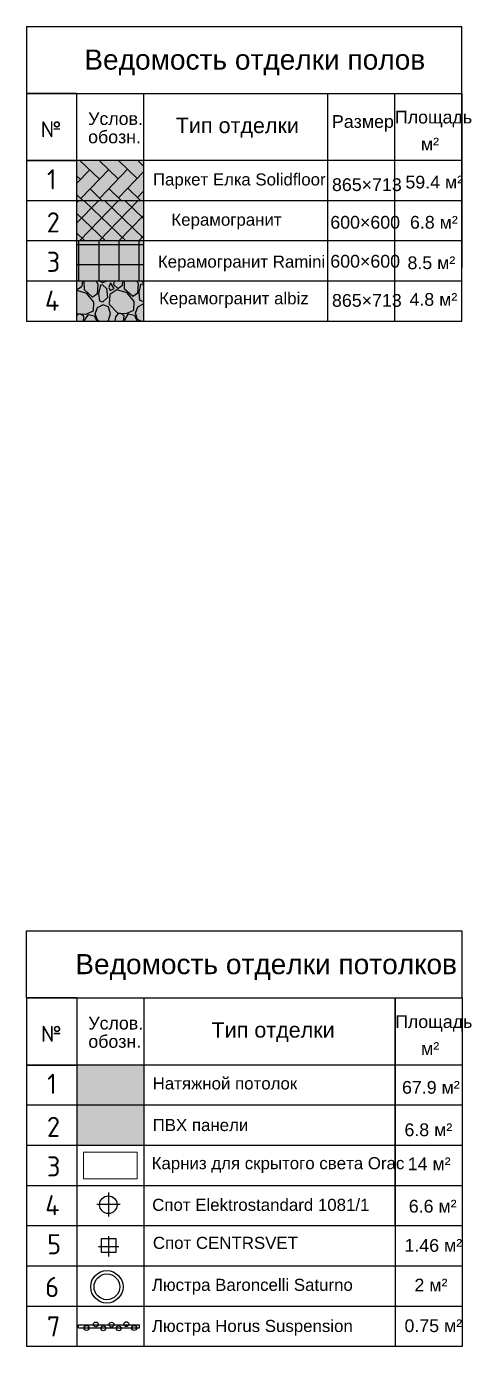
# Model space of a CAD drawing. Header units: millimetres. Extents: x -178199094 to 13669908, y -30538122 to 6091408.
# Drawn here: x 6887589 to 6894234, y 327354 to 347047 of the extents above; entities that cross this region are included whole.
import ezdxf

# ---------------------------------------------------------------- set-up
doc = ezdxf.new("R2010")
doc.units = ezdxf.units.MM
doc.styles.get("Standard").update_dxf_attribs({"font": 'arial.ttf'})
doc.styles.add('{18b73a54-fa43-428c-adcb-c1c7bbdf2c84}', font='Simplex.shx')

msp = doc.modelspace()

# ---------------------------------------------------------------- hatches: boundary and pattern name
at = {"true_color": 0xd8d8da}
h = msp.add_hatch(color=254, dxfattribs=at)
h.dxf.hatch_style = 1
h.paths.add_polyline_path([(6889339.4994, 343246.52606), (6888339.4994, 343246.52606), (6888339.4994, 342646.52606), (6889339.4994, 342646.52606)])
h.paths.add_polyline_path([(6887720.75754, 345258.79879), (6888128.75754, 345258.79879), (6888128.75754, 345787.8897), (6887720.75754, 345787.8897)], flags=9)
at = {"true_color": 0xcbc9c2}
h = msp.add_hatch(color=9, dxfattribs=at)
h.dxf.hatch_style = 1
h.paths.add_polyline_path([(6889339.4994, 345046.52606), (6888339.4994, 345046.52606), (6888339.4994, 344446.52606), (6889339.4994, 344446.52606)])
at = {"true_color": 0x918c7e}
h = msp.add_hatch(dxfattribs=at)
h.set_pattern_fill('AR-HBONE', color=252, scale=50, angle=91)
h.set_pattern_definition([(136, (6792373.56, 465292.9), (-282.79963, -4.93629), [600, -200]), (226, (6792229.69, 465431.83), (-282.79963, -4.93629), [600, -200])])
h.paths.add_polyline_path([(6889339.4994, 344446.52606), (6889339.4994, 345046.52606), (6888339.4994, 345046.52606), (6888339.4994, 344446.52606)])
at = {"true_color": 0xdcded4}
h = msp.add_hatch(color=254, dxfattribs=at)
h.dxf.hatch_style = 1
h.paths.add_polyline_path([(6888339.4994, 344446.52606), (6888339.4994, 343846.52606), (6889339.4994, 343846.52606), (6889339.4994, 344446.52606)])
at = {"true_color": 0x9a9689}
h = msp.add_hatch(dxfattribs=at)
h.set_pattern_fill('ANSI37', color=252, scale=1700, angle=91)
h.set_pattern_definition([(136, (6792373.56, 465292.9), (-147.6149, -152.8597), []), (226, (6792373.56, 465292.9), (152.8597, -147.6149), [])])
h.paths.add_polyline_path([(6889339.4994, 344446.52606), (6888339.4994, 344446.52606), (6888339.4994, 343846.52606), (6889339.4994, 343846.52606)])
at = {"true_color": 0xdddfdd}
h = msp.add_hatch(color=254, dxfattribs=at)
h.dxf.hatch_style = 1
h.paths.add_polyline_path([(6888339.4994, 343846.52606), (6888339.4994, 343246.52606), (6889339.4994, 343246.52606), (6889339.4994, 343846.52606)])
at = {"true_color": 0xa4a094}
h = msp.add_hatch(dxfattribs=at)
h.set_pattern_fill('NET', color=253, scale=2400)
h.set_pattern_definition([(0, (6792373.56, 465292.9), (0, 300), []), (90, (6792373.56, 465292.9), (-300, 2e-14), [])])
h.paths.add_polyline_path([(6889339.4994, 343846.52606), (6888339.4994, 343846.52606), (6888339.4994, 343246.52606), (6889339.4994, 343246.52606)])
at = {"true_color": 0x9e9e9e}
h = msp.add_hatch(dxfattribs=at)
h.set_pattern_fill('GRAVEL', color=253, scale=600, angle=91)
h.set_pattern_definition([(319.012788, (6791766.11, 465714.365), (5482.949105, -4705.025942), [80.7216, -7991.4528]), (275.96974, (6791827.043, 465661.42), (-725.5659434, 7188.4319613), [138.5208, -13713.5549]), (223.510447, (6791841.45, 465523.65), (6494.280349, 6114.272053), [97.6728, -9669.6196]), (358.27369, (6791995.51, 465292.304), (-12008.6437857, 390.47974), [126.1428, -12488.1348]), (23.833654, (6792121.596, 465288.504), (-7146.546186, -3125.200412), [123.693, -12245.6239]), (88.27369, (6792234.74, 465338.487), (-390.47974, -12008.6437857), [126.1428, -12488.1348]), (128.69424, (6792238.54, 465464.572), (6135.2149411, -7694.0975836), [166.8174, -16514.9091]), (163.255328, (6792134.253, 465594.772), (-13271.289683, 3968.9885547), [157.4928, -15591.793]), (212.429566, (6791983.438, 465640.147), (-7715.0404713, -4935.397707), [126.57, -12530.4439]), (266.23636, (6791876.606, 465572.27), (484.722735, 6609.466232), [144.4992, -7080.4575]), (313.397438, (6791867.121, 465428.084), (6724.6521144, -7083.7175226), [186.8688, -18500.025]), (229.814075, (6791991.14, 465886.32), (-3526.151596, -4262.188983), [63.7806, -6314.3069]), (262.469234, (6791949.987, 465837.593), (1063.688464, 7819.75491), [121.3422, -12012.9068]), (316, (6791934.1, 465717.3), (599.9086, 10.4714), [84.8526, -763.6755]), (294.19859, (6791862.83, 465674.05), (-1252.174453, 2978.600198), [45.6948, -4523.769]), (22.80141, (6791881.56, 465632.37), (-1789.25441, -631.32295), [64.6218, -3166.477]), (121.96376, (6791941.13, 465657.41), (-1231.231566, 1778.782964), [104.9574, -3393.6137]), (252.56505, (6791885.57, 465746.45), (578.96573, 1210.28868), [75.8946, -1821.472]), (107.38954, (6791887.63, 465284.42), (-1904.44029, 5967.671839), [106.32, -10525.707]), (161.346176, (6791855.856, 465385.88), (6640.880563, -2284.448586), [89.1966, -8830.4446]), (24.19859, (6791765.586, 465744.36), (-2978.600198, -1252.174453), [91.389, -4478.0749]), (74.61046, (6791848.945, 465781.82), (-1695.011413, -6030.5005025), [106.32, -10525.707]), (70.443955, (6792259.575, 465290.91), (-1147.460015, -3020.485973), [102.528, -5023.8742]), (25.77514, (6792293.894, 465387.526), (-6546.637569, -3114.728968), [85.9068, -8504.7858]), (157.80141, (6792365.39, 465760.83), (-3020.485973, 1147.460015), [91.389, -4478.0749]), (108.354025, (6792280.774, 465795.36), (2535.7632386, -7756.926247), [100.5786, -9957.2542]), (160.443955, (6792370.52, 465466.876), (3020.485973, -1147.460015), [51.264, -5075.1382]), (192.30993, (6792366.02, 465724.84), (-2389.163025, -641.79439), [30.594, -3028.8177]), (256.96376, (6792336.13, 465718.31), (568.49429, 1810.1973), [123.693, -2350.1704]), (277.009006, (6792308.226, 465597.81), (-704.623056, 5988.614727), [114.63, -11348.354]), (34.69007, (6791995.12, 465658.35), (-1189.34579, -620.8515), [86.5332, -2076.7976]), (84.157227, (6792066.273, 465707.603), (1021.8026885, 10219.3893783), [151.0764, -14956.5376]), (151.945396, (6792081.65, 465857.894), (4241.246095, -2326.334361), [61.7736, -6115.6045]), (181, (6792027.14, 465886.95), (-589.4372, -610.38), [36, -564]), (211.256437, (6792290.44, 465585.496), (4157.474544, 2472.934575), [83.3544, -8252.112]), (139.012788, (6792219.182, 465542.246), (-5482.949105, 4705.025942), [161.4432, -7910.7312]), (91, (6792097.3, 465648.14), (-610.38, 589.4372), [156, -444]), (56.304846, (6792094.593, 465804.11), (4094.645881, 6072.386278), [94.8684, -9391.9646]), (345.054604, (6792147.22, 465883.04), (2410.105912, -558.02284), [87.3612, -4280.7047]), (298.645975, (6792231.63, 465860.512), (6198.0436043, -11293.549286), [142.239, -14081.6845]), (266.426079, (6792299.819, 465735.683), (-463.779847, -7809.283466), [150.4794, -14897.444])])
h.paths.add_polyline_path([(6889339.4994, 343246.52606), (6888339.4994, 343246.52606), (6888339.4994, 342646.52606), (6889339.4994, 342646.52606)])
at = {"true_color": 0xfee3a0}
h = msp.add_hatch(color=41, dxfattribs=at)
h.dxf.hatch_style = 1
h.paths.add_polyline_path([(6889342.62907, 330954.48227), (6889342.62907, 331554.48227), (6888342.62907, 331554.48227), (6888342.62907, 330954.48227)])
at = {"true_color": 0xf8f6b0}
h = msp.add_hatch(color=51, dxfattribs=at)
h.dxf.hatch_style = 1
h.paths.add_polyline_path([(6889342.62907, 330954.48227), (6888342.62907, 330954.48227), (6888342.62907, 330354.48227), (6889342.62907, 330354.48227)])

# ---------------------------------------------------------------- linework, layer by layer
at = {"color": 7}
for p, q in [((6887589.4994, 347046.52606), (6894089.4994, 347046.52606)), ((6887589.4994, 347046.52606), (6887589.4994, 342646.52606)), ((6894089.4994, 342646.52606), (6894089.4994, 347046.52606)), ((6887589.4994, 346046.52606), (6894089.4994, 346046.52606)), ((6887589.4994, 346046.52606), (6887589.4994, 343446.52606)), ((6888339.4994, 346046.52606), (6887589.4994, 346046.52606)), ((6887589.4994, 346046.52606), (6887589.4994, 346046.52606)), ((6887589.4994, 346046.52606), (6887589.4994, 346046.52606)), ((6888339.4994, 346046.52606), (6888339.4994, 346046.52606)), ((6888339.4994, 346046.52606), (6888339.4994, 346046.52606)), ((6888339.4994, 346046.52606), (6888339.4994, 342646.52606)), ((6889339.4994, 346046.52606), (6889339.4994, 342646.52606)), ((6892089.4994, 342646.52606), (6892089.4994, 346046.52606)), ((6893089.4994, 342646.52606), (6893089.4994, 346046.52606)), ((6894089.4994, 346046.52606), (6894089.4994, 343446.52606)), ((6889339.4994, 345546.52606), (6889339.4994, 345546.52606)), ((6894089.4994, 345046.52606), (6887589.4994, 345046.52606)), ((6887589.4994, 345046.52606), (6888339.4994, 345046.52606)), ((6894089.4994, 344446.52606), (6887589.4994, 344446.52606)), ((6894089.4994, 343846.52606), (6887589.4994, 343846.52606)), ((6894089.4994, 343246.52606), (6887589.4994, 343246.52606)), ((6894089.4994, 342646.52606), (6887589.4994, 342646.52606)), ((6887592.62907, 333554.48227), (6894092.62907, 333554.48227)), ((6887592.62907, 332554.48227), (6887592.62907, 333554.48227)), ((6894092.62907, 332554.48227), (6894092.62907, 333554.48227)), ((6887592.62907, 332554.48227), (6894092.62907, 332554.48227)), ((6888342.62907, 332554.48227), (6887592.62907, 332554.48227)), ((6887592.62907, 332554.48227), (6887592.62907, 332554.48227)), ((6887592.62907, 332554.48227), (6887592.62907, 332554.48227)), ((6887592.62907, 332554.48227), (6887592.62907, 327354.48227)), ((6888342.62907, 332554.48227), (6888342.62907, 332554.48227)), ((6888342.62907, 332554.48227), (6888342.62907, 332554.48227)), ((6888342.62907, 332554.48227), (6888342.62907, 327354.48227)), ((6889342.62907, 332554.48227), (6889342.62907, 327354.48227)), ((6893092.62907, 329154.48227), (6893092.62907, 332554.48227)), ((6893092.62907, 332554.48227), (6893092.62907, 327354.48227)), ((6894092.62907, 332554.48227), (6894092.62907, 329954.48227)), ((6894092.62907, 332554.48227), (6894092.62907, 327354.48227)), ((6889342.62907, 332054.48227), (6889342.62907, 332054.48227)), ((6894092.62907, 331554.48227), (6887592.62907, 331554.48227)), ((6887592.62907, 331554.48227), (6888342.62907, 331554.48227)), ((6894092.62907, 330954.48227), (6887592.62907, 330954.48227)), ((6894092.62907, 330354.48227), (6887592.62907, 330354.48227)), ((6894092.62907, 329754.48227), (6887592.62907, 329754.48227)), ((6894092.62907, 329154.48227), (6887592.62907, 329154.48227)), ((6894092.62907, 328554.48227), (6887592.62907, 328554.48227)), ((6894092.62907, 327954.48227), (6887592.62907, 327954.48227)), ((6894092.62907, 327354.48227), (6887592.62907, 327354.48227))]:
    msp.add_line(p, q, dxfattribs=at)
at = {"color": 30, "lineweight": 5, "true_color": 0xf26722}
for p, q in [((6889242.62907, 330254.48227), (6888442.62907, 330254.48227)), ((6888442.62907, 330254.48227), (6888442.62907, 329854.48227)), ((6889242.62907, 330254.48227), (6889242.62907, 329854.48227)), ((6889242.62907, 329854.48227), (6888442.62907, 329854.48227))]:
    msp.add_line(p, q, dxfattribs=at)
at = {"color": 1}
for p, q in [((6888813.11638, 329653.42323), (6888813.11638, 329292.6251)), ((6888990.16659, 329473.02416), (6888638.47075, 329473.02416)), ((6888817.44436, 328697.77307), (6888817.44436, 328999.66693)), ((6888665.46668, 328848.72), (6888970.35494, 328848.72))]:
    msp.add_line(p, q, dxfattribs=at)
at = {"color": 32}
for p, q in [((6888364.86781, 327678.23431), (6889279.7967, 327678.23431)), ((6888364.86781, 327632.39961), (6888364.86781, 327678.23431)), ((6889279.7967, 327632.39961), (6889279.7967, 327678.23431)), ((6888364.86781, 327632.39961), (6889279.7967, 327632.39961))]:
    msp.add_line(p, q, dxfattribs=at)
at = {"color": 1}
msp.add_lwpolyline([(6888709.24424, 328965.96352), (6888925.64448, 328965.96352), (6888925.64448, 328756.59468), (6888709.24424, 328756.59468)], close=True, dxfattribs=at)
msp.add_circle((6888813.11638, 329470.27107), 131.01651, dxfattribs=at)
at = {"color": 32}
for centre, radius in [((6888790.77073, 328245.99324), 241.59112), ((6888790.77073, 328245.99324), 191.59112), ((6888626.00735, 327685.17209), 36.13228), ((6888859.93694, 327682.46945), 36.13228), ((6889080.34489, 327689.22555), 36.13228), ((6888487.01451, 327632.39961), 36.13228), ((6888736.88752, 327627.06829), 36.13228), ((6888968.11233, 327627.06829), 36.13228), ((6889197.98588, 327632.47357), 36.13228)]:
    msp.add_circle(centre, radius, dxfattribs=at)

# ---------------------------------------------------------------- texts
at = {"color": 7}
for s, height, p in [('Ведомость отделки полов', 300, (6888453.25754, 346401.52606)), ('Услов.', 190, (6888510.75754, 345576.02606)), ('Тип отделки', 230, (6889818.62777, 345455.02606)), ('Размер', 190, (6892149.49837, 345532.86875)), ('Площадь', 190, (6893089.4994, 345598.52606)), ('обозн.', 190, (6888510.75754, 345303.52606)), ('м²', 190, (6893476.79764, 345197.44418)), ('Паркет Елка Solidfloor', 180, (6889477.80403, 344673.88903)), ('59.4 м²', 190, (6893246.15073, 344628.95539)), ('865×713', 190, (6892150.51591, 344590.84818)), ('Керамогранит', 180, (6889753.60336, 344073.78212)), ('600×600', 190, (6892125.35629, 344029.68426)), ('6.8 м²', 190, (6893314.19083, 344029.66071)), ('Керамогранит Ramini', 180, (6889552.07903, 343448.13841)), ('600×600', 190, (6892125.35629, 343448.6679)), ('8.5 м²', 190, (6893277.16325, 343425.73759)), ('Керамогранит albiz', 180, (6889571.74193, 342900.96663)), ('865×713', 190, (6892150.51591, 342864.43748)), ('4.8 м²', 190, (6893307.04609, 342879.05324)), ('Ведомость отделки потолков', 300, (6888318.86976, 332909.48227)), ('Услов.', 190, (6888513.8872, 332083.98227)), ('Площадь', 190, (6893092.62907, 332106.48227)), ('обозн.', 190, (6888513.8872, 331811.48227)), ('Тип отделки', 230, (6890352.22992, 331962.98227)), ('м²', 190, (6893479.92731, 331705.40039)), ('Натяжной потолок', 180, (6889473.89941, 331190.23115)), ('67.9 м²', 190, (6893195.43242, 331126.07573)), ('ПВХ панели', 180, (6889473.89941, 330569.11337)), ('6.8 м²', 190, (6893232.07557, 330493.32224)), ('Карниз для скрытого света Orac  ', 180, (6889458.85641, 330000.16206)), ('14 м²', 190, (6893281.14468, 329985.88797)), ('Спот Elektrostandard 1081/1', 180, (6889466.70102, 329379.11538)), ('6.6 м²', 190, (6893296.27529, 329353.86267)), ('Спот CENTRSVET', 180, (6889477.18134, 328811.99144)), ('1.46 м²', 190, (6893232.07557, 328769.25457)), ('Люстра Baroncelli Saturno', 180, (6889462.86439, 328185.70228)), ('2 м²', 190, (6893381.19212, 328177.49016)), ('Люстра Horus Suspension', 180, (6889462.86439, 327572.64364)), ('0.75 м²', 190, (6893232.07557, 327571.16898))]:
    msp.add_text(s, height=height, dxfattribs=at).set_placement(p)
at = {"color": 7, "attachment_point": 1, "style": '{18b73a54-fa43-428c-adcb-c1c7bbdf2c84}'}
for s, insert, char_height in [('{\\fGOST Common|b0|i0|c204|p34;№}', (6887804.75754, 345631.52606), 240), ('{\\fGOST Common|b0|i0|c0|p34;1}', (6887895.76762, 344916.02606), 300), ('{\\fGOST Common|b0|i0|c0|p34;2}', (6887892.89278, 344274.02606), 300), ('{\\fGOST Common|b0|i0|c0|p34;3}', (6887892.89278, 343684.52606), 300), ('{\\fGOST Common|b0|i0|c0|p34;4}', (6887866.84448, 343105.52606), 300), ('{\\fGOST Common|b0|i0|c204|p34;№}', (6887807.8872, 332139.48227), 240), ('{\\fGOST Common|b0|i0|c0|p34;1}', (6887898.89728, 331423.98227), 300), ('{\\fGOST Common|b0|i0|c0|p34;2}', (6887896.02244, 330781.98227), 300), ('{\\fGOST Common|b0|i0|c0|p34;3}', (6887896.02244, 330192.48227), 300), ('{\\fGOST Common|b0|i0|c0|p34;4}', (6887869.97414, 329613.48227), 300), ('{\\fGOST Common|b0|i0|c0|p34;5}', (6887898.5088, 329030.95107), 300), ('{\\fGOST Common|b0|i0|c0|p34;6}', (6887869.97414, 328392.24691), 300), ('{\\fGOST Common|b0|i0|c0|p34;7}', (6887895.53946, 327805.0169), 300)]:
    msp.add_mtext_dynamic_manual_height_columns(s, width=300, gutter_width=11072.21505, heights=[0], dxfattribs=dict(at, insert=insert, char_height=char_height))

doc.saveas('drawing.dxf')
